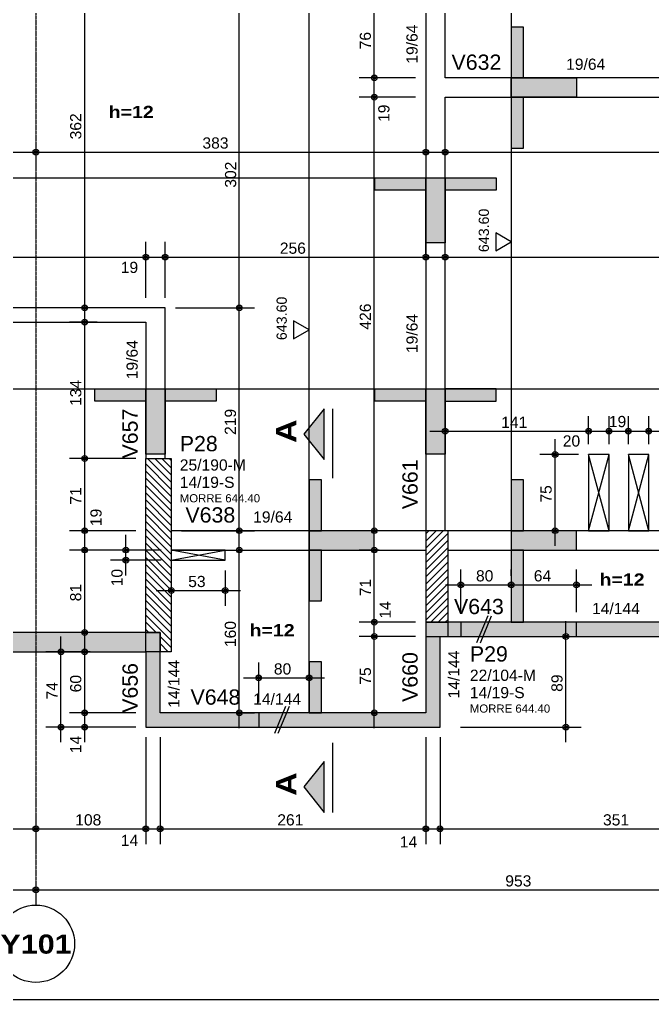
# Model space of a CAD drawing. Extents: x 0 to 7795, y 0 to 4205.
# Drawn here: x 1132 to 1754, y 1625 to 2588 of the extents above; entities that cross this region are included whole.
import ezdxf

# ---------------------------------------------------------------- set-up
doc = ezdxf.new("R2010")
doc.units = 0
doc.header["$MEASUREMENT"] = 0
doc.linetypes.add('ESTILO_TQS_0007', pattern=[2.1, 1.5, -0.2, 0.2, -0.2])
for name, color, linetype in [('MTH-224', 4, 'CONTINUOUS'), ('MTH-230', 1, 'CONTINUOUS'), ('MTH-COTAS7', 31, 'CONTINUOUS'), ('MTH-DIM-PILAR', 3, 'CONTINUOUS'), ('MTH-DIM-VIGA', 3, 'CONTINUOUS'), ('MTH-EIXO-214', 4, 'CONTINUOUS'), ('MTH-FACE-VIGA', 7, 'CONTINUOUS'), ('MTH-HACHURA-PILAR', 1, 'CONTINUOUS'), ('MTH-LINHA-CORTE', 5, 'CONTINUOUS'), ('MTH-LINHA-SEÇÃO', 16, 'CONTINUOUS'), ('MTH-PILAR-MORRE', 5, 'CONTINUOUS'), ('MTH-PILAR-SEGUE', 5, 'CONTINUOUS'), ('MTH-SIMB_COTA', 3, 'CONTINUOUS'), ('MTH-SOMB120', 56, 'CONTINUOUS'), ('MTH-SOMBRA21', 150, 'CONTINUOUS'), ('MTH-SOMBRA25', 253, 'CONTINUOUS'), ('MTH-TIT1-VIGA', 5, 'CONTINUOUS'), ('MTH-TXT', 4, 'CONTINUOUS'), ('MTH-TXT-NEGRITO', 5, 'CONTINUOUS'), ('MTH-TXT-NOTAS', 3, 'CONTINUOUS')]:
    doc.layers.add(name, color=color, linetype=linetype)
doc.styles.add('TQS_ARIAL', font='arial.ttf')
doc.styles.add('TQS_ARIAL_BLACK', font='ariblk.ttf')

msp = doc.modelspace()

# ---------------------------------------------------------------- linework, layer by layer
at = {"layer": 'MTH-224', "linetype": 'Continuous'}
for p, q in [((1440.320937, 2137.691123), (1440.320937, 2206.066123)), ((1440.325465, 2137.691123), (1440.325465, 2206.066123)), ((1440.320937, 1809.232484), (1440.320937, 1877.607484)), ((1440.325465, 1809.232484), (1440.325465, 1877.607484))]:
    msp.add_line(p, q, dxfattribs=at)
for points in [[(1600.21209, 2361.111274), (1615.51056, 2369.944277), (1600.21209, 2378.776401), (1600.21209, 2361.111274)], [(1401.640715, 2274.61125), (1416.939185, 2283.444254), (1401.640715, 2292.276378), (1401.640715, 2274.61125)]]:
    msp.add_lwpolyline(points, dxfattribs=at)
at = {"layer": 'MTH-230', "linetype": 'Continuous'}
for p, q in [((1691.511368, 2086.135499), (1711.511368, 2161.135499)), ((1711.511368, 2086.1355), (1691.511368, 2161.135499)), ((1730.511368, 2086.1355), (1750.511368, 2161.135499)), ((1750.511368, 2086.135498), (1730.511368, 2161.135499)), ((1281.511368, 2057.1355), (1334.511368, 2067.1355)), ((1334.511368, 2057.1355), (1281.511368, 2067.1355))]:
    msp.add_line(p, q, dxfattribs=at)
msp.add_circle((1148.511366, 1680.135501), 38, dxfattribs=at)
at = {"layer": 'MTH-COTAS7', "linetype": 'Continuous'}
for p, q in [((1196.416793, 2290.135499), (1196.416793, 2682.135501)), ((1348.322552, 2290.135499), (1348.322552, 2622.135465)), ((1480.939185, 2516.13677), (1480.939185, 2622.135465)), ((1480.939185, 2497.13677), (1480.939185, 2546.13677)), ((1521.51056, 2531.13677), (1465.939185, 2531.13677)), ((1521.51056, 2531.13677), (1465.939185, 2531.13677)), ((1480.939185, 2071.135503), (1480.939185, 2527.13677)), ((1521.51056, 2512.13677), (1465.939185, 2512.13677)), ((1521.51056, 2512.13677), (1465.939185, 2512.13677)), ((1148.511366, 2465.627718), (1148.511366, 2443.127822)), ((1148.511366, 2465.627718), (1148.511366, 2443.127822)), ((1550.51056, 2464.587547), (1550.51056, 2473.127822)), ((862.51137, 2458.127822), (1163.511366, 2458.127822)), ((1133.511366, 2458.127822), (1546.51056, 2458.127822)), ((1535.51056, 2458.127822), (2116.511366, 2458.127822)), ((1531.51056, 2452.343828), (1531.51056, 2443.127822)), ((1256.506838, 2315.135499), (1256.506838, 2370.038858)), ((1256.506838, 2315.135499), (1256.506838, 2370.038858)), ((1275.506838, 2315.135499), (1275.506838, 2370.038858)), ((1275.506838, 2315.135499), (1275.506838, 2370.038858)), ((1531.51056, 2357.850716), (1531.51056, 2370.038858)), ((1550.51056, 2357.558462), (1550.51056, 2370.038858)), ((862.51137, 2355.038858), (1271.506838, 2355.038858)), ((1241.506838, 2355.038858), (1290.506838, 2355.038858)), ((1260.506838, 2355.038858), (1546.51056, 2355.038858)), ((1535.51056, 2355.038858), (2185.511366, 2355.038858)), ((1348.322552, 2071.135503), (1348.322552, 2320.135499)), ((1212.501677, 2305.135499), (1181.416793, 2305.135499)), ((1196.416793, 2142.135501), (1196.416793, 2306.135499)), ((1285.506838, 2305.135499), (1363.322552, 2305.135499)), ((1285.506838, 2305.135499), (1363.322552, 2305.135499)), ((1208.593102, 2291.135499), (1181.416793, 2291.135499)), ((1550.51056, 2155.351244), (1550.51056, 2198.859757)), ((1691.511368, 2171.135499), (1691.511368, 2198.859757)), ((1691.511368, 2171.135499), (1691.511368, 2198.859757)), ((1711.511368, 2171.135499), (1711.511368, 2198.859757)), ((1711.511368, 2171.135499), (1711.511368, 2198.859757)), ((1730.511368, 2171.135499), (1730.511368, 2198.859757)), ((1730.511368, 2171.135499), (1730.511368, 2198.859757)), ((1750.511368, 2171.135499), (1750.511368, 2198.859757)), ((1750.511368, 2171.135499), (1750.511368, 2198.859757)), ((1535.51056, 2183.859757), (1706.511368, 2183.859757)), ((1676.511368, 2183.859757), (1726.511368, 2183.859757)), ((1696.511368, 2183.859757), (1745.511368, 2183.859757)), ((1715.511368, 2183.859757), (1765.511368, 2183.859757)), ((1735.511368, 2183.859757), (1903.512128, 2183.859757)), ((1196.416793, 2071.135503), (1196.416793, 2172.135501)), ((1658.498428, 2071.135499), (1658.498428, 2176.135499)), ((1681.511368, 2161.135499), (1643.498428, 2161.135499)), ((1246.506838, 2157.135501), (1181.416793, 2157.135501)), ((1246.506838, 2157.135501), (1181.416793, 2157.135501)), ((1196.416793, 2052.135503), (1196.416793, 2101.135503)), ((1246.506838, 2086.135503), (1181.416793, 2086.135503)), ((1246.506838, 2086.135503), (1181.416793, 2086.135503)), ((1196.416793, 1971.135501), (1196.416793, 2082.135503)), ((1236.920815, 2042.1355), (1236.920815, 2082.135503)), ((1291.506838, 2086.135503), (1363.322552, 2086.135503)), ((1348.322552, 1892.135501), (1348.322552, 2082.135503)), ((1485.734767, 2086.135503), (1465.939185, 2086.135503)), ((1480.939185, 1981.135501), (1480.939185, 2082.135503)), ((1681.511368, 2086.135499), (1643.498428, 2086.135499)), ((1246.506838, 2067.135503), (1181.416793, 2067.135503)), ((1246.506838, 2067.135503), (1181.416793, 2067.135503)), ((1271.506838, 2067.135503), (1221.920815, 2067.135503)), ((1344.511368, 2067.135503), (1363.322552, 2067.135503)), ((1485.734767, 2067.135503), (1465.939185, 2067.135503)), ((1271.511368, 2057.1355), (1221.920815, 2057.1355)), ((1281.511368, 2047.1355), (1281.511368, 2012.418246)), ((1334.511368, 2047.1355), (1334.511368, 2012.418246)), ((1565.944544, 2006.135501), (1565.944544, 2047.98667)), ((1615.51056, 2041.6355), (1615.51056, 2047.98667)), ((1615.51056, 2041.6355), (1615.51056, 2047.98667)), ((1679.51056, 2006.135501), (1679.51056, 2047.98667)), ((1550.944544, 2032.98667), (1630.51056, 2032.98667)), ((1600.51056, 2032.98667), (1694.51056, 2032.98667)), ((1266.511368, 2027.418246), (1349.511368, 2027.418246)), ((1480.939185, 1967.135501), (1480.939185, 2011.135501)), ((1521.51056, 1996.135501), (1465.939185, 1996.135501)), ((1521.51056, 1996.135501), (1465.939185, 1996.135501)), ((1480.939185, 1892.135501), (1480.939185, 1997.135501)), ((1669.185666, 1878.135501), (1669.185666, 1997.135499)), ((1210.793631, 1986.135501), (1181.416793, 1986.135501)), ((1173.14201, 1878.135501), (1173.14201, 1982.135501)), ((1196.416793, 1892.135501), (1196.416793, 1982.135501)), ((1521.51056, 1982.135501), (1465.939185, 1982.135501)), ((1521.51056, 1982.135501), (1465.939185, 1982.135501)), ((1677.777456, 1982.135499), (1684.185666, 1982.135499)), ((1191.769367, 1967.135501), (1158.14201, 1967.135501)), ((1201.769367, 1967.135501), (1181.416793, 1967.135501)), ((1367.373168, 1917.135501), (1367.373168, 1956.48629)), ((1416.939185, 1942.135499), (1416.939185, 1956.48629)), ((1352.373168, 1941.48629), (1431.939185, 1941.48629)), ((1196.416793, 1878.135501), (1196.416793, 1922.135501)), ((1246.511366, 1907.135501), (1181.416793, 1907.135501)), ((1246.511366, 1907.135501), (1181.416793, 1907.135501)), ((1345.260019, 1907.135501), (1363.322552, 1907.135501)), ((1486.229545, 1907.135501), (1465.939185, 1907.135501)), ((1236.511366, 1893.135501), (1158.14201, 1893.135501)), ((1246.511366, 1893.135501), (1181.416793, 1893.135501)), ((1565.51056, 1893.135501), (1684.185666, 1893.135501)), ((1256.511366, 1883.135501), (1256.511366, 1778.135501)), ((1270.511366, 1883.135501), (1270.511366, 1778.135501)), ((1270.511366, 1883.135501), (1270.511366, 1778.135501)), ((1531.51056, 1883.135501), (1531.51056, 1778.135501)), ((1531.51056, 1883.135501), (1531.51056, 1778.135501)), ((1545.51056, 1883.135501), (1545.51056, 1778.135501)), ((1545.51056, 1883.135501), (1545.51056, 1778.135501)), ((1148.511366, 1806.543138), (1148.511366, 1778.135501)), ((1256.511366, 1805.845996), (1256.511366, 1778.135501)), ((580.511366, 1793.135501), (1163.511366, 1793.135501)), ((1133.511366, 1793.135501), (1271.511366, 1793.135501)), ((1148.511366, 1791.556018), (1148.511366, 1778.135501)), ((1241.511366, 1793.135501), (1285.511366, 1793.135501)), ((1255.511366, 1793.135501), (1546.51056, 1793.135501)), ((1516.51056, 1793.135501), (1560.51056, 1793.135501)), ((1530.51056, 1793.135501), (1911.512128, 1793.135501)), ((561.511366, 1733.135501), (1163.511366, 1733.135501)), ((1133.511366, 1733.135501), (2116.511366, 1733.135501)), ((1148.511366, 1732.95883), (1148.511366, 1718.135501)), ((1148.511366, 1731.556018), (1148.511366, 1718.135501)), ((561.511366, 1625.451785), (5343.511366, 1625.451785))]:
    msp.add_line(p, q, dxfattribs=at)
at = {"layer": 'MTH-EIXO-214', "linetype": 'ESTILO_TQS_0007'}
msp.add_line((1148.511366, 3791.636556), (1148.511366, 1718.135501), dxfattribs=at)
at = {"layer": 'MTH-FACE-VIGA', "linetype": 'Continuous'}
for points in [[(1531.51056, 2667.1355), (1531.51056, 2521.63677)], [(1550.51056, 2531.13677), (1550.51056, 2667.1355)], [(2170.511366, 2531.13677), (1550.51056, 2531.13677)], [(1531.51056, 2521.63677), (1531.51056, 2086.135501)], [(1550.51056, 2512.13677), (2170.511366, 2512.13677)], [(1550.51056, 2086.135501), (1550.51056, 2512.13677)], [(1275.506838, 2305.135499), (979.511366, 2305.135499)], [(1275.506838, 2157.135501), (1275.506838, 2305.135499)], [(595.511366, 2291.135499), (1256.506838, 2291.135499)], [(1256.506838, 2291.135499), (1256.506838, 2157.135501)], [(1691.511368, 2086.135499), (1711.511368, 2086.1355), (1711.511368, 2161.135499), (1691.511368, 2161.135499), (1691.511368, 2086.135499)], [(1730.511368, 2086.1355), (1750.511368, 2086.135498), (1750.511368, 2161.135499), (1730.511368, 2161.135499), (1730.511368, 2086.135498)], [(1531.51056, 2086.135503), (1281.506838, 2086.135503)], [(1888.512128, 2086.135503), (1553.51056, 2086.135503)], [(1281.506838, 2067.135503), (1531.51056, 2067.135503)], [(1281.511368, 2057.1355), (1334.511368, 2057.1355), (1334.511368, 2067.1355), (1281.511368, 2067.1355), (1281.511368, 2057.1355)], [(1553.51056, 2067.135503), (1888.512128, 2067.135503)], [(1888.512128, 1996.135501), (1553.51056, 1996.135501)], [(1256.506838, 1986.135501), (595.511366, 1986.135501)], [(1531.51056, 1982.135501), (1531.51056, 1907.135501)], [(1545.51056, 1893.135501), (1545.51056, 1982.135501)], [(1553.51056, 1982.135501), (1888.512128, 1982.135501)], [(979.511366, 1967.135501), (1256.511366, 1967.135501)], [(1256.511366, 1967.135501), (1256.511366, 1893.135501)], [(1270.511366, 1907.135501), (1270.511366, 1967.135501)], [(1531.51056, 1907.135501), (1270.511366, 1907.135501)], [(1256.511366, 1893.135501), (1545.51056, 1893.135501)]]:
    msp.add_lwpolyline(points, dxfattribs=at)
at = {"layer": 'MTH-HACHURA-PILAR', "linetype": 'Continuous'}
for p, q in [((1256.506838, 2151.747847), (1281.506838, 2126.747847)), ((1258.190251, 2157.135503), (1281.506838, 2133.818915)), ((1265.261318, 2157.135503), (1281.506838, 2140.889982)), ((1272.332386, 2157.135503), (1281.506838, 2147.96105)), ((1279.403454, 2157.135503), (1281.506838, 2155.032118)), ((1256.506838, 2144.676779), (1281.506838, 2119.676779)), ((1256.506838, 2137.605711), (1281.506838, 2112.605711)), ((1256.506838, 2130.534643), (1281.506838, 2105.534643)), ((1256.506838, 2123.463576), (1281.506838, 2098.463576)), ((1256.506838, 2116.392508), (1281.506838, 2091.392508)), ((1256.506838, 2109.32144), (1281.506838, 2084.32144)), ((1256.506838, 2102.250372), (1281.506838, 2077.250372)), ((1256.506838, 2095.179304), (1281.506838, 2070.179304)), ((1256.506838, 2088.108237), (1281.506838, 2063.108237)), ((1256.506838, 2081.037169), (1281.506838, 2056.037169)), ((1531.51056, 2068.911714), (1548.734347, 2086.135501)), ((1531.51056, 2075.982782), (1541.663279, 2086.135501)), ((1531.51056, 2083.05385), (1534.592211, 2086.135501)), ((1531.51056, 2061.840646), (1553.51056, 2083.840646)), ((1256.506838, 2073.966101), (1281.506838, 2048.966101)), ((1531.51056, 2054.769579), (1553.51056, 2076.769579)), ((1256.506838, 2066.895033), (1281.506838, 2041.895033)), ((1531.51056, 2047.698511), (1553.51056, 2069.698511)), ((1531.51056, 2040.627443), (1553.51056, 2062.627443)), ((1256.506838, 2059.823965), (1281.506838, 2034.823965)), ((1256.506838, 2052.752897), (1281.506838, 2027.752897)), ((1531.51056, 2033.556375), (1553.51056, 2055.556375)), ((1256.506838, 2045.68183), (1281.506838, 2020.68183)), ((1531.51056, 2026.485307), (1553.51056, 2048.485307)), ((1256.506838, 2038.610762), (1281.506838, 2013.610762)), ((1531.51056, 2019.41424), (1553.51056, 2041.41424)), ((1531.51056, 2012.343172), (1553.51056, 2034.343172)), ((1256.506838, 2031.539694), (1281.506838, 2006.539694)), ((1256.506838, 2024.468626), (1281.506838, 1999.468626)), ((1531.51056, 2005.272104), (1553.51056, 2027.272104)), ((1256.506838, 2017.397558), (1281.506838, 1992.397558)), ((1531.51056, 1998.201036), (1553.51056, 2020.201036)), ((1536.516093, 1996.135501), (1553.51056, 2013.129968)), ((1256.506838, 2010.326491), (1281.506838, 1985.326491)), ((1256.506838, 2003.255423), (1281.506838, 1978.255423)), ((1543.587161, 1996.135501), (1553.51056, 2006.0589)), ((1256.506838, 1996.184355), (1266.555693, 1986.135501)), ((1550.658228, 1996.135501), (1553.51056, 1998.987833)), ((1256.506838, 1989.113287), (1259.484625, 1986.135501)), ((1270.506838, 1982.184355), (1281.506838, 1971.184355)), ((1270.506838, 1975.113287), (1278.484623, 1967.135503)), ((1270.506838, 1968.042219), (1271.413555, 1967.135503))]:
    msp.add_line(p, q, dxfattribs=at)
at = {"layer": 'MTH-LINHA-CORTE', "linetype": 'Continuous'}
for points in [[(1431.570937, 2156.066123), (1431.570937, 2206.066123), (1411.570937, 2181.066123), (1431.570937, 2156.066123)], [(1431.570937, 1809.232484), (1431.570937, 1859.232484), (1411.570937, 1834.232484), (1431.570937, 1809.232484)]]:
    msp.add_lwpolyline(points, dxfattribs=at)
at = {"layer": 'MTH-LINHA-SEÇÃO', "linetype": 'Continuous'}
for p, q in [((1615.51056, 2794.635501), (1615.51056, 1996.135501)), ((1416.939185, 2067.135503), (1416.939185, 2667.1355)), ((595.511366, 2432.991494), (1600.51056, 2432.991494)), ((595.511366, 2225.492328), (2503.511361, 2225.492328)), ((1416.939185, 1907.135499), (1416.939185, 2067.135501)), ((1581.806738, 1976.171612), (1592.728515, 2002.72341)), ((1585.143948, 1976.019921), (1596.065724, 2002.571718)), ((1383.235363, 1887.171612), (1394.157139, 1913.72341)), ((1386.572572, 1887.019921), (1397.494348, 1913.571718))]:
    msp.add_line(p, q, dxfattribs=at)
for points in [[(1615.51056, 2581.13677), (1615.51056, 2531.13677), (1627.51056, 2531.13677), (1627.51056, 2581.13677), (1615.51056, 2581.13677)], [(1615.51056, 2512.13677), (1615.51056, 2531.13677), (1679.51056, 2531.13677), (1679.51056, 2512.13677), (1615.51056, 2512.13677)], [(1615.51056, 2512.13677), (1615.51056, 2462.13677), (1627.51056, 2462.13677), (1627.51056, 2512.13677), (1615.51056, 2512.13677)], [(1481.51056, 2432.991494), (1531.51056, 2432.991494), (1531.51056, 2420.991494), (1481.51056, 2420.991494), (1481.51056, 2432.991494)], [(1531.51056, 2432.991494), (1550.51056, 2432.991494), (1550.51056, 2368.991494), (1531.51056, 2368.991494), (1531.51056, 2432.991494)], [(1550.51056, 2432.991494), (1600.51056, 2432.991494), (1600.51056, 2420.991494), (1550.51056, 2420.991494), (1550.51056, 2432.991494)], [(1206.506838, 2225.492328), (1256.506838, 2225.492328), (1256.506838, 2213.492328), (1206.506838, 2213.492328), (1206.506838, 2225.492328)], [(1256.506838, 2225.492328), (1275.506838, 2225.492328), (1275.506838, 2161.492328), (1256.506838, 2161.492328), (1256.506838, 2225.492328)], [(1275.506838, 2225.492328), (1325.506838, 2225.492328), (1325.506838, 2213.492328), (1275.506838, 2213.492328), (1275.506838, 2225.492328)], [(1481.51056, 2225.492328), (1531.51056, 2225.492328), (1531.51056, 2213.492328), (1481.51056, 2213.492328), (1481.51056, 2225.492328)], [(1531.51056, 2225.492328), (1550.51056, 2225.492328), (1550.51056, 2161.492328), (1531.51056, 2161.492328), (1531.51056, 2225.492328)], [(1600.51056, 2225.492328), (1550.51056, 2225.492328), (1550.51056, 2213.492328), (1600.51056, 2213.492328), (1600.51056, 2225.492328)], [(1416.939185, 2136.135501), (1416.939185, 2086.135501), (1428.939185, 2086.135501), (1428.939185, 2136.135501), (1416.939185, 2136.135501)], [(1615.51056, 2136.135503), (1615.51056, 2086.135503), (1627.51056, 2086.135503), (1627.51056, 2136.135503), (1615.51056, 2136.135503)], [(1416.939185, 2086.135501), (1416.939185, 2067.135501), (1480.939185, 2067.135501), (1480.939185, 2086.135501), (1416.939185, 2086.135501)], [(1615.51056, 2086.135501), (1615.51056, 2067.135501), (1679.51056, 2067.135501), (1679.51056, 2086.135501), (1615.51056, 2086.135501)], [(1416.939185, 2067.135501), (1416.939185, 2017.135501), (1428.939185, 2017.135501), (1428.939185, 2067.135501), (1416.939185, 2067.135501)], [(1615.51056, 2067.135501), (1615.51056, 1996.135499), (1627.51056, 1996.135499), (1627.51056, 2067.135501), (1615.51056, 2067.135501)], [(1565.944544, 1996.135501), (1565.944544, 1982.135501), (1679.51056, 1982.135501), (1679.51056, 1996.135501), (1565.944544, 1996.135501)], [(1416.939185, 1957.135499), (1416.939185, 1907.135499), (1428.939185, 1907.135499), (1428.939185, 1957.135499), (1416.939185, 1957.135499)], [(1367.373168, 1907.135501), (1367.373168, 1893.135501), (1480.939185, 1893.135501), (1480.939185, 1907.135501), (1367.373168, 1907.135501)]]:
    msp.add_lwpolyline(points, dxfattribs=at)
at = {"layer": 'MTH-PILAR-MORRE', "linetype": 'Continuous'}
for points in [[(1256.506838, 1986.135501), (1256.506838, 2157.135503), (1281.506838, 2157.135503), (1281.506838, 1967.135503), (1270.506838, 1967.135503), (1270.506838, 1986.135501), (1256.506838, 1986.135501)], [(1553.51056, 2086.135501), (1531.51056, 2086.135501), (1531.51056, 1996.135501), (1553.51056, 1996.135501), (1553.51056, 2086.135501)]]:
    msp.add_lwpolyline(points, dxfattribs=at)
at = {"layer": 'MTH-PILAR-SEGUE', "linetype": 'Continuous'}
for points in [[(1553.51056, 1996.135501), (1531.51056, 1996.135501), (1531.51056, 1982.135501), (1553.51056, 1982.135501), (1553.51056, 1996.135501)], [(1270.506838, 1967.135503), (1256.506838, 1967.135503), (1256.506838, 1986.135501), (1270.506838, 1986.135501), (1270.506838, 1967.135503)]]:
    msp.add_lwpolyline(points, dxfattribs=at)
at = {"layer": 'MTH-SIMB_COTA', "linetype": 'Continuous'}
for centre, radius in [((1480.939185, 2531.13677), 2.8), ((1480.939185, 2531.13677), 2.8), ((1480.939185, 2531.13677), 1.4), ((1480.939185, 2531.13677), 1.4), ((1480.939185, 2512.13677), 2.8), ((1480.939185, 2512.13677), 2.8), ((1480.939185, 2512.13677), 1.4), ((1480.939185, 2512.13677), 1.4), ((1148.511366, 2458.127822), 2.8), ((1148.511366, 2458.127822), 2.8), ((1148.511366, 2458.127822), 1.4), ((1148.511366, 2458.127822), 1.4), ((1531.51056, 2458.127822), 2.8), ((1531.51056, 2458.127822), 1.4), ((1550.51056, 2458.127822), 2.8), ((1550.51056, 2458.127822), 1.4), ((1256.506838, 2355.038858), 2.8), ((1256.506838, 2355.038858), 2.8), ((1256.506838, 2355.038858), 1.4), ((1256.506838, 2355.038858), 1.4), ((1275.506838, 2355.038858), 2.8), ((1275.506838, 2355.038858), 2.8), ((1275.506838, 2355.038858), 1.4), ((1275.506838, 2355.038858), 1.4), ((1531.51056, 2355.038858), 2.8), ((1531.51056, 2355.038858), 1.4), ((1550.51056, 2355.038858), 2.8), ((1550.51056, 2355.038858), 1.4), ((1196.416793, 2305.135499), 2.8), ((1196.416793, 2305.135499), 1.4), ((1348.322552, 2305.135499), 2.8), ((1348.322552, 2305.135499), 2.8), ((1348.322552, 2305.135499), 1.4), ((1348.322552, 2305.135499), 1.4), ((1196.416793, 2291.135499), 2.8), ((1196.416793, 2291.135499), 1.4), ((1550.51056, 2183.859757), 2.8), ((1691.511368, 2183.859757), 2.8), ((1691.511368, 2183.859757), 2.8), ((1711.511368, 2183.859757), 2.8), ((1711.511368, 2183.859757), 2.8), ((1730.511368, 2183.859757), 2.8), ((1730.511368, 2183.859757), 2.8), ((1750.511368, 2183.859757), 2.8), ((1750.511368, 2183.859757), 2.8), ((1550.51056, 2183.859757), 1.4), ((1691.511368, 2183.859757), 1.4), ((1691.511368, 2183.859757), 1.4), ((1711.511368, 2183.859757), 1.4), ((1711.511368, 2183.859757), 1.4), ((1730.511368, 2183.859757), 1.4), ((1730.511368, 2183.859757), 1.4), ((1750.511368, 2183.859757), 1.4), ((1750.511368, 2183.859757), 1.4), ((1196.416793, 2157.135501), 2.8), ((1196.416793, 2157.135501), 2.8), ((1196.416793, 2157.135501), 1.4), ((1196.416793, 2157.135501), 1.4), ((1658.498428, 2161.135499), 2.8), ((1658.498428, 2161.135499), 1.4), ((1196.416793, 2086.135503), 2.8), ((1196.416793, 2086.135503), 2.8), ((1196.416793, 2086.135503), 1.4), ((1196.416793, 2086.135503), 1.4), ((1348.322552, 2086.135503), 2.8), ((1348.322552, 2086.135503), 1.4), ((1480.939185, 2086.135503), 2.8), ((1480.939185, 2086.135503), 1.4), ((1658.498428, 2086.135499), 2.8), ((1658.498428, 2086.135499), 1.4), ((1196.416793, 2067.135503), 2.8), ((1196.416793, 2067.135503), 2.8), ((1196.416793, 2067.135503), 1.4), ((1196.416793, 2067.135503), 1.4), ((1236.920815, 2067.135503), 2.8), ((1236.920815, 2067.135503), 1.4), ((1348.322552, 2067.135503), 2.8), ((1348.322552, 2067.135503), 1.4), ((1480.939185, 2067.135503), 2.8), ((1480.939185, 2067.135503), 1.4), ((1236.920815, 2057.1355), 2.8), ((1236.920815, 2057.1355), 1.4), ((1565.944544, 2032.98667), 2.8), ((1565.944544, 2032.98667), 1.4), ((1615.51056, 2032.98667), 2.8), ((1615.51056, 2032.98667), 2.8), ((1615.51056, 2032.98667), 1.4), ((1615.51056, 2032.98667), 1.4), ((1679.51056, 2032.98667), 2.8), ((1679.51056, 2032.98667), 1.4), ((1281.511368, 2027.418246), 2.8), ((1281.511368, 2027.418246), 1.4), ((1334.511368, 2027.418246), 2.8), ((1334.511368, 2027.418246), 1.4), ((1480.939185, 1996.135501), 2.8), ((1480.939185, 1996.135501), 2.8), ((1480.939185, 1996.135501), 1.4), ((1480.939185, 1996.135501), 1.4), ((1196.416793, 1986.135501), 2.8), ((1196.416793, 1986.135501), 1.4), ((1480.939185, 1982.135501), 2.8), ((1480.939185, 1982.135501), 2.8), ((1669.185666, 1982.135499), 2.8), ((1480.939185, 1982.135501), 1.4), ((1480.939185, 1982.135501), 1.4), ((1669.185666, 1982.135499), 1.4), ((1173.14201, 1967.135501), 2.8), ((1173.14201, 1967.135501), 1.4), ((1196.416793, 1967.135501), 2.8), ((1196.416793, 1967.135501), 1.4), ((1367.373168, 1941.48629), 2.8), ((1367.373168, 1941.48629), 1.4), ((1416.939185, 1941.48629), 2.8), ((1416.939185, 1941.48629), 1.4), ((1196.416793, 1907.135501), 2.8), ((1196.416793, 1907.135501), 2.8), ((1196.416793, 1907.135501), 1.4), ((1196.416793, 1907.135501), 1.4), ((1348.322552, 1907.135501), 2.8), ((1348.322552, 1907.135501), 1.4), ((1480.939185, 1907.135501), 2.8), ((1480.939185, 1907.135501), 1.4), ((1173.14201, 1893.135501), 2.8), ((1173.14201, 1893.135501), 1.4), ((1196.416793, 1893.135501), 2.8), ((1196.416793, 1893.135501), 1.4), ((1669.185666, 1893.135501), 2.8), ((1669.185666, 1893.135501), 1.4), ((1148.511366, 1793.135501), 2.8), ((1148.511366, 1793.135501), 2.8), ((1148.511366, 1793.135501), 1.4), ((1148.511366, 1793.135501), 1.4), ((1256.511366, 1793.135501), 2.8), ((1256.511366, 1793.135501), 2.8), ((1256.511366, 1793.135501), 1.4), ((1256.511366, 1793.135501), 1.4), ((1270.511366, 1793.135501), 2.8), ((1270.511366, 1793.135501), 2.8), ((1270.511366, 1793.135501), 1.4), ((1270.511366, 1793.135501), 1.4), ((1531.51056, 1793.135501), 2.8), ((1531.51056, 1793.135501), 2.8), ((1531.51056, 1793.135501), 1.4), ((1531.51056, 1793.135501), 1.4), ((1545.51056, 1793.135501), 2.8), ((1545.51056, 1793.135501), 2.8), ((1545.51056, 1793.135501), 1.4), ((1545.51056, 1793.135501), 1.4), ((1148.511366, 1733.135501), 2.8), ((1148.511366, 1733.135501), 2.8), ((1148.511366, 1733.135501), 1.4), ((1148.511366, 1733.135501), 1.4)]:
    msp.add_circle(centre, radius, dxfattribs=at)
at = {"layer": 'MTH-SOMB120', "linetype": 'Continuous'}
for points in [[(3159.511364, 2152.135572), (2745.511368, 2152.135572), (2745.511368, 2006.135572), (2503.511366, 2006.135572), (2503.511366, 2053.135533), (2170.511366, 2053.135533), (2170.511366, 1907.135576), (1910.512128, 1907.135154), (1910.512128, 1996.135572), (1531.51056, 1996.135572), (1531.51056, 1907.135154), (1270.511366, 1907.135154), (1270.511366, 1986.135572), (595.511366, 1986.135572)], [(595.511366, 1967.135572), (1256.511366, 1967.135572), (1256.511366, 1893.135154), (1545.51056, 1893.135154), (1545.51056, 1982.135526), (1896.512128, 1982.135572), (1896.512128, 1893.135154), (2184.511366, 1893.135576), (2184.511366, 1982.135526), (2192.511366, 1982.135526), (2192.511366, 2034.142115), (2473.511366, 2034.142115), (2473.511366, 1992.135533), (2759.511368, 1992.135533), (2759.511368, 2133.135572), (3145.511364, 2133.135572)]]:
    msp.add_lwpolyline(points, dxfattribs=at)
for points in [[(1531.51056, 1907.135154), (1545.51056, 1893.135154), (1531.51056, 1996.135572)], [(1545.51056, 1893.135154), (1545.51056, 1982.135526), (1531.51056, 1996.135572)], [(1531.51056, 1996.135572), (1545.51056, 1982.135526), (1910.512128, 1996.135572)], [(1545.51056, 1982.135526), (1896.512128, 1982.135572), (1910.512128, 1996.135572)], [(1256.511366, 1967.135572), (1270.511366, 1986.135572), (595.511366, 1986.135572)], [(1256.511366, 1967.135572), (595.511366, 1986.135572), (595.511366, 1967.135572)], [(1256.511366, 1967.135572), (1270.511366, 1907.135154), (1270.511366, 1986.135572)], [(1256.511366, 1967.135572), (1256.511366, 1893.135154), (1270.511366, 1907.135154)], [(1256.511366, 1893.135154), (1545.51056, 1893.135154), (1270.511366, 1907.135154)], [(1545.51056, 1893.135154), (1531.51056, 1907.135154), (1270.511366, 1907.135154)]]:
    msp.add_solid(points, dxfattribs=at)
at = {"layer": 'MTH-SOMBRA21', "linetype": 'Continuous'}
for points in [[(1615.51056, 2581.13677), (1615.51056, 2531.13677), (1627.51056, 2531.13677)], [(1615.51056, 2581.13677), (1627.51056, 2531.13677), (1627.51056, 2581.13677)], [(1615.51056, 2581.13677), (1627.51056, 2581.13677), (1615.51056, 2581.13677)], [(1615.51056, 2512.13677), (1615.51056, 2531.13677), (1679.51056, 2531.13677)], [(1615.51056, 2512.13677), (1679.51056, 2531.13677), (1679.51056, 2512.13677)], [(1615.51056, 2512.13677), (1679.51056, 2512.13677), (1615.51056, 2512.13677)], [(1615.51056, 2512.13677), (1615.51056, 2462.13677), (1627.51056, 2462.13677)], [(1615.51056, 2512.13677), (1627.51056, 2462.13677), (1627.51056, 2512.13677)], [(1615.51056, 2512.13677), (1627.51056, 2512.13677), (1615.51056, 2512.13677)], [(1481.51056, 2432.991494), (1531.51056, 2432.991494), (1531.51056, 2420.991494)], [(1481.51056, 2432.991494), (1531.51056, 2420.991494), (1481.51056, 2420.991494)], [(1481.51056, 2432.991494), (1481.51056, 2420.991494), (1481.51056, 2432.991494)], [(1531.51056, 2432.991494), (1550.51056, 2432.991494), (1550.51056, 2368.991494)], [(1531.51056, 2432.991494), (1550.51056, 2368.991494), (1531.51056, 2368.991494)], [(1531.51056, 2432.991494), (1531.51056, 2368.991494), (1531.51056, 2432.991494)], [(1550.51056, 2432.991494), (1600.51056, 2432.991494), (1600.51056, 2420.991494)], [(1550.51056, 2432.991494), (1600.51056, 2420.991494), (1550.51056, 2420.991494)], [(1550.51056, 2432.991494), (1550.51056, 2420.991494), (1550.51056, 2432.991494)], [(1206.506838, 2225.492328), (1256.506838, 2225.492328), (1256.506838, 2213.492328)], [(1206.506838, 2225.492328), (1256.506838, 2213.492328), (1206.506838, 2213.492328)], [(1206.506838, 2225.492328), (1206.506838, 2213.492328), (1206.506838, 2225.492328)], [(1256.506838, 2225.492328), (1275.506838, 2225.492328), (1275.506838, 2161.492328)], [(1256.506838, 2225.492328), (1275.506838, 2161.492328), (1256.506838, 2161.492328)], [(1256.506838, 2225.492328), (1256.506838, 2161.492328), (1256.506838, 2225.492328)], [(1275.506838, 2225.492328), (1325.506838, 2225.492328), (1325.506838, 2213.492328)], [(1275.506838, 2225.492328), (1325.506838, 2213.492328), (1275.506838, 2213.492328)], [(1275.506838, 2225.492328), (1275.506838, 2213.492328), (1275.506838, 2225.492328)], [(1481.51056, 2225.492328), (1531.51056, 2225.492328), (1531.51056, 2213.492328)], [(1481.51056, 2225.492328), (1531.51056, 2213.492328), (1481.51056, 2213.492328)], [(1481.51056, 2225.492328), (1481.51056, 2213.492328), (1481.51056, 2225.492328)], [(1531.51056, 2225.492328), (1550.51056, 2225.492328), (1550.51056, 2161.492328)], [(1531.51056, 2225.492328), (1550.51056, 2161.492328), (1531.51056, 2161.492328)], [(1531.51056, 2225.492328), (1531.51056, 2161.492328), (1531.51056, 2225.492328)], [(1600.51056, 2225.492328), (1550.51056, 2225.492328), (1550.51056, 2213.492328)], [(1600.51056, 2225.492328), (1550.51056, 2213.492328), (1600.51056, 2213.492328)], [(1600.51056, 2225.492328), (1600.51056, 2213.492328), (1600.51056, 2225.492328)], [(1431.570937, 2156.066123), (1431.570937, 2206.066123), (1411.570937, 2181.066123)], [(1431.570937, 2156.066123), (1411.570937, 2181.066123), (1431.570937, 2156.066123)], [(1416.939185, 2136.135501), (1416.939185, 2086.135501), (1428.939185, 2086.135501)], [(1416.939185, 2136.135501), (1428.939185, 2086.135501), (1428.939185, 2136.135501)], [(1416.939185, 2136.135501), (1428.939185, 2136.135501), (1416.939185, 2136.135501)], [(1615.51056, 2136.135503), (1615.51056, 2086.135503), (1627.51056, 2086.135503)], [(1615.51056, 2136.135503), (1627.51056, 2086.135503), (1627.51056, 2136.135503)], [(1615.51056, 2136.135503), (1627.51056, 2136.135503), (1615.51056, 2136.135503)], [(1416.939185, 2086.135501), (1416.939185, 2067.135501), (1480.939185, 2067.135501)], [(1416.939185, 2086.135501), (1480.939185, 2067.135501), (1480.939185, 2086.135501)], [(1416.939185, 2086.135501), (1480.939185, 2086.135501), (1416.939185, 2086.135501)], [(1615.51056, 2086.135501), (1615.51056, 2067.135501), (1679.51056, 2067.135501)], [(1615.51056, 2086.135501), (1679.51056, 2067.135501), (1679.51056, 2086.135501)], [(1615.51056, 2086.135501), (1679.51056, 2086.135501), (1615.51056, 2086.135501)], [(1416.939185, 2067.135501), (1416.939185, 2017.135501), (1428.939185, 2017.135501)], [(1416.939185, 2067.135501), (1428.939185, 2017.135501), (1428.939185, 2067.135501)], [(1416.939185, 2067.135501), (1428.939185, 2067.135501), (1416.939185, 2067.135501)], [(1615.51056, 2067.135501), (1615.51056, 1996.135499), (1627.51056, 1996.135499)], [(1615.51056, 2067.135501), (1627.51056, 1996.135499), (1627.51056, 2067.135501)], [(1615.51056, 2067.135501), (1627.51056, 2067.135501), (1615.51056, 2067.135501)], [(1565.944544, 1996.135501), (1565.944544, 1982.135501), (1679.51056, 1982.135501)], [(1565.944544, 1996.135501), (1679.51056, 1982.135501), (1679.51056, 1996.135501)], [(1565.944544, 1996.135501), (1679.51056, 1996.135501), (1565.944544, 1996.135501)], [(1416.939185, 1957.135499), (1416.939185, 1907.135499), (1428.939185, 1907.135499)], [(1416.939185, 1957.135499), (1428.939185, 1907.135499), (1428.939185, 1957.135499)], [(1416.939185, 1957.135499), (1428.939185, 1957.135499), (1416.939185, 1957.135499)], [(1367.373168, 1907.135501), (1367.373168, 1893.135501), (1480.939185, 1893.135501)], [(1367.373168, 1907.135501), (1480.939185, 1893.135501), (1480.939185, 1907.135501)], [(1367.373168, 1907.135501), (1480.939185, 1907.135501), (1367.373168, 1907.135501)], [(1431.570937, 1809.232484), (1431.570937, 1859.232484), (1411.570937, 1834.232484)], [(1431.570937, 1809.232484), (1411.570937, 1834.232484), (1431.570937, 1809.232484)]]:
    msp.add_solid(points, dxfattribs=at)
at = {"layer": 'MTH-SOMBRA25', "linetype": 'Continuous'}
for points in [[(1553.51056, 1996.135501), (1531.51056, 1996.135501), (1531.51056, 1982.135501)], [(1553.51056, 1996.135501), (1531.51056, 1982.135501), (1553.51056, 1982.135501)], [(1553.51056, 1996.135501), (1553.51056, 1982.135501), (1553.51056, 1996.135501)], [(1270.506838, 1967.135503), (1256.506838, 1967.135503), (1256.506838, 1986.135501)], [(1270.506838, 1967.135503), (1256.506838, 1986.135501), (1270.506838, 1986.135501)], [(1270.506838, 1967.135503), (1270.506838, 1986.135501), (1270.506838, 1967.135503)]]:
    msp.add_solid(points, dxfattribs=at)

# ---------------------------------------------------------------- texts
at = {"layer": 'MTH-COTAS7', "linetype": 'Continuous', "style": 'TQS_ARIAL'}
for s, p in [('76', (1477.639185, 2559.236118)), ('19', (1495.812365, 2487.868044)), ('362', (1193.116793, 2470.7355)), ('302', (1345.25095, 2423.263092)), ('426', (1477.639185, 2283.736136)), ('134', (1193.116793, 2208.7355)), ('219', (1345.022552, 2180.235501)), ('75', (1655.198428, 2113.735499)), ('71', (1193.116793, 2111.735502)), ('19', (1213.038119, 2090.632291)), ('10', (1233.620815, 2031.468837)), ('81', (1193.116793, 2016.735502)), ('71', (1477.639185, 2021.735502)), ('14', (1497.088073, 1999.667811)), ('160', (1345.022552, 1971.735502)), ('75', (1477.639185, 1934.735501)), ('74', (1169.84201, 1920.235501)), ('60', (1193.116793, 1927.235501)), ('89', (1665.885666, 1927.7355)), ('14', (1193.116793, 1867.468838))]:
    msp.add_text(s, height=11, rotation=90, dxfattribs=at).set_placement(p)
for s, p in [('383', (1312.096045, 2461.678121)), ('256', (1388.108699, 2358.338858)), ('19', (1231.835122, 2339.434884)), ('141', (1605.610964, 2187.159757)), ('19', (1711.377437, 2187.931723)), ('20', (1666.102702, 2168.841973)), ('53', (1298.111368, 2030.718246)), ('80', (1580.827552, 2036.28667)), ('64', (1637.61056, 2036.28667)), ('80', (1382.256176, 1944.78629)), ('108', (1187.111366, 1796.435501)), ('261', (1385.610963, 1796.435501)), ('351', (1705.611344, 1796.435501)), ('14', (1231.919582, 1776.227779)), ('14', (1506.028976, 1774.78132)), ('953', (1609.611366, 1736.435501))]:
    msp.add_text(s, height=11, dxfattribs=at).set_placement(p)
at = {"layer": 'MTH-DIM-PILAR', "linetype": 'Continuous', "style": 'TQS_ARIAL'}
for s, p in [('25/190-M', (1289.846497, 2145.22924)), ('14/19-S', (1289.846497, 2128.22924)), ('22/104-M', (1574.835615, 1938.52602)), ('14/19-S', (1574.835615, 1921.52602))]:
    msp.add_text(s, height=11, dxfattribs=at).set_placement(p)
at = {"layer": 'MTH-DIM-VIGA', "linetype": 'Continuous', "style": 'TQS_ARIAL'}
for s, rotation, p in [('19/64', 90, (1523.51056, 2545.151192)), ('19/64', 90, (1523.51056, 2260.721702)), ('19/64', 90, (1248.506838, 2234.959766)), ('19/64', 360, (1361.939185, 2094.135503)), ('14/144', 90, (1564.51056, 1921.335555)), ('14/144', 90, (1289.511366, 1912.076675))]:
    msp.add_text(s, height=11, rotation=rotation, dxfattribs=at).set_placement(p)
for s, p in [('19/64', (1669.38556, 2539.13677)), ('14/144', (1694.817431, 2004.135501)), ('14/144', (1361.939185, 1915.135501))]:
    msp.add_text(s, height=11, dxfattribs=at).set_placement(p)
at = {"layer": 'MTH-PILAR-SEGUE', "linetype": 'Continuous', "style": 'TQS_ARIAL'}
for s, p in [('P28', (1289.846497, 2164.22924)), ('P29', (1574.835615, 1957.52602))]:
    msp.add_text(s, height=15, dxfattribs=at).set_placement(p)
at = {"layer": 'MTH-TIT1-VIGA', "linetype": 'Continuous', "style": 'TQS_ARIAL'}
for s, rotation, p in [('V632', 360, (1556.792994, 2539.13677)), ('V657', 90, (1248.506838, 2157.135501)), ('V661', 90, (1523.51056, 2107.260503)), ('V660', 90, (1523.51056, 1917.84563)), ('V656', 90, (1248.511366, 1907.135501))]:
    msp.add_text(s, height=15, rotation=rotation, dxfattribs=at).set_placement(p)
for s, p in [('V638', (1295.381838, 2094.135503)), ('V643', (1559.250517, 2004.135501)), ('V648', (1300.420197, 1915.135083))]:
    msp.add_text(s, height=15, dxfattribs=at).set_placement(p)
at = {"layer": 'MTH-TXT', "linetype": 'Continuous', "style": 'TQS_ARIAL'}
for p in [(1593.51056, 2359.944277), (1394.939185, 2273.444254)]:
    msp.add_text('643.60', height=10, rotation=90, dxfattribs=at).set_placement(p)
at = {"layer": 'MTH-TXT-NEGRITO', "linetype": 'Continuous', "style": 'TQS_ARIAL_BLACK'}
for s, height, p in [('h=12', 12, (1220.003761, 2491.704044)), ('h=12', 12, (1702.170638, 2032.132805)), ('h=12', 12, (1358.400561, 1982.297641)), ('Y101', 18.75, (1113.633967, 1670.43798))]:
    msp.add_text(s, height=height, dxfattribs=at).set_placement(p)
for p in [(1404.379468, 2172.378623), (1404.379468, 1825.544984)]:
    msp.add_text('A', height=20, rotation=90, dxfattribs=at).set_placement(p)
at = {"layer": 'MTH-TXT-NOTAS', "linetype": 'Continuous', "style": 'TQS_ARIAL'}
for p in [(1289.846497, 2114.024213), (1574.835615, 1907.320993)]:
    msp.add_text('MORRE 644.40', height=8, dxfattribs=at).set_placement(p)

doc.saveas('drawing.dxf')
